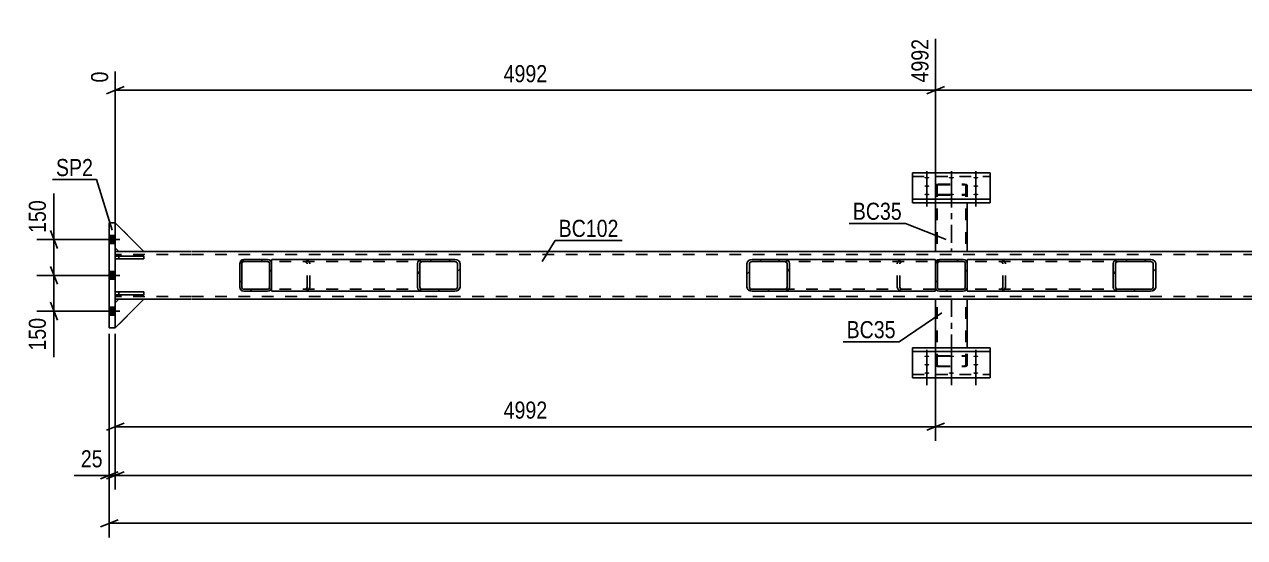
# Model space of a CAD drawing. Header units: millimetres. Extents: x -133 to 708, y -382 to 212.
# Drawn here: x -15.2 to 189.4, y -269.2 to -183.1 of the extents above; entities that cross this region are included whole.
import ezdxf

# ---------------------------------------------------------------- set-up
doc = ezdxf.new("R2010")
doc.units = ezdxf.units.MM
doc.linetypes.add('DXK_LINE_DOT2', pattern=[3.9198, 1.9599, -1.9599])
doc.linetypes.add('DXK_LINE_DOT3', pattern=[5.9187, 2.979, -0.9799, 0.9799, -0.9799])
doc.styles.add('Arial Narrow', font='ARIALN.TTF', dxfattribs={"height": 0.2})

# ---------------------------------------------------------------- blocks, each defined once
blk = doc.blocks.new('Part-389637962-28199 - 28126')
at = {"color": 2, "linetype": 'Continuous'}
for p, q in [((0.6, -221.22), (0, -221.22)), ((12.8, -221.22), (4.8, -221.22)), ((500.85, -221.22), (12.9, -221.22)), ((0.6, -229.22), (0, -229.22)), ((12.8, -229.22), (4.8, -229.22)), ((500.85, -229.22), (12.9, -229.22))]:
    blk.add_line(p, q, dxfattribs=at)
at = {"color": 7, "linetype": 'DXK_LINE_DOT2'}
for p, q in [((0, -221.22), (0, -229.22)), ((12.8, -221.7), (0, -221.7)), ((0, -228.26), (0, -222.18)), ((0, -222.18), (0, -228.74)), ((4.8, -221.22), (0.6, -221.22)), ((500.85, -221.7), (12.9, -221.7)), ((12.8, -228.74), (0, -228.74)), ((500.85, -228.74), (12.9, -228.74)), ((4.8, -229.22), (0.6, -229.22))]:
    blk.add_line(p, q, dxfattribs=at)
blk = doc.blocks.new('Part-389637962-28130 - 28126')
at = {"linetype": 'Continuous'}
h = blk.add_hatch(dxfattribs=at)
h.set_pattern_fill('', scale=0.7, style=0, pattern_type=0)
h.set_pattern_definition([(45, (173.947, -227.8143), (-1.57154, 1.57154), [])])
h.paths.add_polyline_path([(173.62, -227.86), (173.95, -227.81), (174.23, -227.68), (174.42, -227.47), (174.48, -227.22), (174.48, -223.22), (174.42, -222.98), (174.23, -222.77), (173.95, -222.63), (173.62, -222.58), (168.2, -222.58), (167.86, -222.63), (167.58, -222.77), (167.39, -222.98), (167.33, -223.22), (167.33, -227.22), (167.39, -227.47), (167.58, -227.68), (167.86, -227.81), (168.2, -227.86)])
h.paths.add_polyline_path([(168.03, -227.52), (167.89, -227.45), (167.79, -227.35), (167.76, -227.22), (167.76, -223.22), (167.79, -223.1), (167.89, -223), (168.03, -222.93), (168.2, -222.9), (173.62, -222.9), (173.78, -222.93), (173.92, -223), (174.02, -223.1), (174.05, -223.22), (174.05, -227.22), (174.02, -227.35), (173.92, -227.45), (173.78, -227.52), (173.62, -227.54), (168.2, -227.54)])
at = {"color": 2, "linetype": 'Continuous'}
for p, q in [((142.85, -222.6), (142.98, -222.58)), ((142.85, -222.6), (142.85, -223.22)), ((168.2, -222.58), (142.98, -222.58)), ((167.39, -222.98), (167.33, -223.22)), ((168.2, -222.58), (167.86, -222.63)), ((168.03, -222.93), (168.2, -222.9)), ((168.2, -222.58), (173.62, -222.58)), ((168.2, -222.9), (173.62, -222.9)), ((173.95, -222.63), (173.62, -222.58)), ((173.62, -222.9), (173.78, -222.93)), ((174.48, -223.22), (174.42, -222.98)), ((167.33, -227.22), (167.33, -223.22)), ((167.76, -223.22), (167.79, -223.1)), ((167.76, -227.22), (167.76, -223.22)), ((174.02, -223.1), (174.05, -223.22)), ((174.05, -227.22), (174.05, -223.22)), ((174.48, -227.22), (174.48, -223.22)), ((142.85, -227.22), (142.85, -227.68)), ((142.85, -227.68), (142.85, -227.81)), ((142.85, -227.84), (142.85, -227.81)), ((142.98, -227.86), (142.85, -227.84)), ((168.2, -227.86), (142.98, -227.86)), ((167.33, -227.22), (167.39, -227.47)), ((167.79, -227.35), (167.76, -227.22)), ((167.86, -227.81), (168.2, -227.86)), ((168.2, -227.54), (168.03, -227.52)), ((168.2, -227.54), (173.62, -227.54)), ((168.2, -227.86), (173.62, -227.86)), ((173.78, -227.52), (173.62, -227.54)), ((173.62, -227.86), (173.95, -227.81)), ((174.05, -227.22), (174.02, -227.35)), ((174.42, -227.47), (174.48, -227.22))]:
    blk.add_line(p, q, dxfattribs=at)
at = {"color": 7, "linetype": 'DXK_LINE_DOT2'}
for p, q in [((142.85, -222.92), (142.85, -222.6)), ((142.98, -222.9), (142.85, -222.92)), ((173.62, -222.9), (142.98, -222.9)), ((148.4, -222.58), (148.74, -222.63)), ((148.57, -222.93), (148.4, -222.9)), ((149.2, -222.98), (149.27, -223.22)), ((173.62, -222.58), (168.2, -222.58)), ((142.85, -227.68), (142.85, -223.22)), ((148.84, -223.22), (148.8, -223.1)), ((148.84, -227.22), (148.84, -223.22)), ((149.27, -227.22), (149.27, -223.22)), ((142.98, -227.54), (142.85, -227.52)), ((173.62, -227.54), (142.98, -227.54)), ((148.4, -227.54), (148.57, -227.52)), ((148.74, -227.81), (148.4, -227.86)), ((148.8, -227.35), (148.84, -227.22)), ((149.27, -227.22), (149.2, -227.47)), ((173.62, -227.86), (168.2, -227.86))]:
    blk.add_line(p, q, dxfattribs=at)
for centre, radius, start, end in [((148.47, -223.31), 0.396, 31.9779, 75.1661), ((148.53, -223.4), 0.792, 31.9779, 75.1661), ((148.47, -227.14), 0.396, 284.8339, 328.0221), ((148.53, -227.05), 0.792, 284.8339, 328.0221)]:
    blk.add_arc(centre, radius, start, end, dxfattribs=at)
at = {"color": 2, "linetype": 'Continuous'}
for centre, radius, start, end in [((168.07, -223.4), 0.792, 104.8339, 148.0221), ((168.13, -223.31), 0.396, 104.8339, 148.0221), ((173.68, -223.31), 0.396, 31.9779, 75.1661), ((173.74, -223.4), 0.792, 31.9779, 75.1661), ((168.07, -227.05), 0.792, 211.9779, 255.1661), ((168.13, -227.14), 0.396, 211.9779, 255.1661), ((173.68, -227.14), 0.396, 284.8339, 328.0221), ((173.74, -227.05), 0.792, 284.8339, 328.0221)]:
    blk.add_arc(centre, radius, start, end, dxfattribs=at)
blk = doc.blocks.new('Part-389637962-28146 - 28126')
at = {"linetype": 'Continuous'}
h = blk.add_hatch(dxfattribs=at)
h.set_pattern_fill('', scale=0.7, style=0, pattern_type=0)
h.set_pattern_definition([(45, (112.551, -227.8143), (-1.57154, 1.57154), [])])
h.paths.add_polyline_path([(112.22, -227.86), (112.55, -227.81), (112.83, -227.68), (113.02, -227.47), (113.09, -227.22), (113.09, -223.22), (113.02, -222.98), (112.83, -222.77), (112.55, -222.63), (112.22, -222.58), (106.8, -222.58), (106.47, -222.63), (106.19, -222.77), (106, -222.98), (105.93, -223.22), (105.93, -227.22), (106, -227.47), (106.19, -227.68), (106.47, -227.81), (106.8, -227.86)])
h.paths.add_polyline_path([(106.63, -227.52), (106.49, -227.45), (106.4, -227.35), (106.37, -227.22), (106.37, -223.22), (106.4, -223.1), (106.49, -223), (106.63, -222.93), (106.8, -222.9), (112.22, -222.9), (112.38, -222.93), (112.53, -223), (112.62, -223.1), (112.65, -223.22), (112.65, -227.22), (112.62, -227.35), (112.53, -227.45), (112.38, -227.52), (112.22, -227.54), (106.8, -227.54)])
at = {"color": 2, "linetype": 'Continuous'}
for p, q in [((106, -222.98), (105.93, -223.22)), ((106.8, -222.58), (106.47, -222.63)), ((106.63, -222.93), (106.8, -222.9)), ((106.8, -222.58), (112.22, -222.58)), ((106.8, -222.9), (112.22, -222.9)), ((137.43, -222.58), (112.22, -222.58)), ((112.55, -222.63), (112.22, -222.58)), ((112.22, -222.9), (112.38, -222.93)), ((113.09, -223.22), (113.02, -222.98)), ((137.43, -222.58), (137.57, -222.6)), ((137.57, -222.6), (137.57, -222.63)), ((137.57, -222.63), (137.57, -222.77)), ((137.57, -222.77), (137.57, -223.22)), ((105.93, -227.22), (105.93, -223.22)), ((106.37, -223.22), (106.4, -223.1)), ((106.37, -227.22), (106.37, -223.22)), ((112.62, -223.1), (112.65, -223.22)), ((112.65, -227.22), (112.65, -223.22)), ((113.09, -227.22), (113.09, -223.22)), ((105.93, -227.22), (106, -227.47)), ((106.4, -227.35), (106.37, -227.22)), ((106.47, -227.81), (106.8, -227.86)), ((106.8, -227.54), (106.63, -227.52)), ((106.8, -227.54), (112.22, -227.54)), ((106.8, -227.86), (112.22, -227.86)), ((112.38, -227.52), (112.22, -227.54)), ((112.22, -227.86), (112.55, -227.81)), ((137.43, -227.86), (112.22, -227.86)), ((112.65, -227.22), (112.62, -227.35)), ((113.02, -227.47), (113.09, -227.22)), ((137.43, -227.86), (137.57, -227.84)), ((137.57, -227.84), (137.57, -227.22))]:
    blk.add_line(p, q, dxfattribs=at)
at = {"color": 7, "linetype": 'DXK_LINE_DOT2'}
for p, q in [((112.22, -222.58), (106.8, -222.58)), ((106.8, -222.9), (137.43, -222.9)), ((131.14, -223.22), (131.21, -222.98)), ((131.68, -222.63), (132.01, -222.58)), ((132.01, -222.9), (131.85, -222.93)), ((137.43, -222.9), (137.57, -222.92)), ((137.57, -222.6), (137.57, -222.6)), ((137.57, -222.77), (137.57, -222.92)), ((137.57, -227.22), (137.57, -222.98)), ((131.14, -227.22), (131.14, -223.22)), ((131.61, -223.1), (131.58, -223.22)), ((131.58, -227.22), (131.58, -223.22)), ((137.43, -227.54), (106.8, -227.54)), ((112.22, -227.86), (106.8, -227.86)), ((131.21, -227.47), (131.14, -227.22)), ((131.58, -227.22), (131.61, -227.35)), ((132.01, -227.86), (131.68, -227.81)), ((131.85, -227.52), (132.01, -227.54)), ((137.43, -227.54), (137.57, -227.52))]:
    blk.add_line(p, q, dxfattribs=at)
at = {"color": 2, "linetype": 'Continuous'}
for centre, radius, start, end in [((106.67, -223.4), 0.792, 104.8339, 148.0221), ((106.73, -223.31), 0.396, 104.8339, 148.0221), ((112.28, -223.31), 0.396, 31.9779, 75.1661), ((112.35, -223.4), 0.792, 31.9779, 75.1661), ((106.67, -227.05), 0.792, 211.9779, 255.1661), ((106.73, -227.14), 0.396, 211.9779, 255.1661), ((112.28, -227.14), 0.396, 284.8339, 328.0221), ((112.35, -227.05), 0.792, 284.8339, 328.0221)]:
    blk.add_arc(centre, radius, start, end, dxfattribs=at)
at = {"color": 7, "linetype": 'DXK_LINE_DOT2'}
for centre, radius, start, end in [((131.88, -223.4), 0.792, 104.8339, 148.022), ((131.95, -223.31), 0.396, 104.8339, 148.022), ((131.88, -227.05), 0.792, 211.978, 255.1661), ((131.95, -227.14), 0.396, 211.978, 255.1661)]:
    blk.add_arc(centre, radius, start, end, dxfattribs=at)
blk = doc.blocks.new('Part-389637962-28135 - 28126')
at = {"linetype": 'Continuous'}
h = blk.add_hatch(dxfattribs=at)
h.set_pattern_fill('', scale=0.7, style=0, pattern_type=0)
h.set_pattern_definition([(45, (25.7852, -227.8143), (-1.57154, 1.57154), [])])
h.paths.add_polyline_path([(25.54, -227.86), (25.79, -227.81), (25.99, -227.68), (26.13, -227.47), (26.18, -227.22), (26.18, -223.22), (26.13, -222.98), (25.99, -222.77), (25.79, -222.63), (25.54, -222.58), (21.54, -222.58), (21.3, -222.63), (21.09, -222.77), (20.95, -222.98), (20.9, -223.22), (20.9, -227.22), (20.95, -227.47), (21.09, -227.68), (21.3, -227.81), (21.54, -227.86)])
h.paths.add_polyline_path([(21.42, -227.52), (21.31, -227.45), (21.24, -227.35), (21.22, -227.22), (21.22, -223.22), (21.24, -223.1), (21.31, -223), (21.42, -222.93), (21.54, -222.9), (25.54, -222.9), (25.66, -222.93), (25.77, -223), (25.84, -223.1), (25.86, -223.22), (25.86, -227.22), (25.84, -227.35), (25.77, -227.45), (25.66, -227.52), (25.54, -227.54), (21.54, -227.54)])
at = {"color": 7, "linetype": 'DXK_LINE_DOT2'}
for p, q in [((20.9, -223.22), (20.95, -222.98)), ((21.3, -222.63), (21.54, -222.58)), ((21.54, -222.9), (21.42, -222.93)), ((21.54, -222.58), (25.54, -222.58)), ((21.54, -222.9), (25.54, -222.9)), ((25.54, -222.58), (25.79, -222.63)), ((25.66, -222.93), (25.54, -222.9)), ((26.13, -222.98), (26.18, -223.22)), ((20.9, -227.22), (20.9, -223.22)), ((21.24, -223.1), (21.22, -223.22)), ((21.22, -227.22), (21.22, -223.22)), ((25.86, -223.22), (25.84, -223.1)), ((25.86, -227.22), (25.86, -223.22)), ((26.18, -227.22), (26.18, -223.22)), ((20.95, -227.47), (20.9, -227.22)), ((21.22, -227.22), (21.24, -227.35)), ((21.54, -227.86), (21.3, -227.81)), ((21.42, -227.52), (21.54, -227.54)), ((21.54, -227.54), (25.54, -227.54)), ((21.54, -227.86), (25.54, -227.86)), ((25.54, -227.54), (25.66, -227.52)), ((25.79, -227.81), (25.54, -227.86)), ((25.84, -227.35), (25.86, -227.22)), ((26.18, -227.22), (26.13, -227.47))]:
    blk.add_line(p, q, dxfattribs=at)
at = {"color": 2, "linetype": 'Continuous'}
for p, q in [((20.95, -222.98), (20.9, -223.22)), ((21.54, -222.58), (21.3, -222.63)), ((21.42, -222.93), (21.54, -222.9)), ((21.54, -222.58), (25.54, -222.58)), ((21.54, -222.9), (25.54, -222.9)), ((25.79, -222.63), (25.54, -222.58)), ((25.54, -222.9), (25.66, -222.93)), ((26.18, -223.22), (26.13, -222.98)), ((20.9, -227.22), (20.9, -223.22)), ((21.22, -223.22), (21.24, -223.1)), ((21.22, -227.22), (21.22, -223.22)), ((25.84, -223.1), (25.86, -223.22)), ((25.86, -227.22), (25.86, -223.22)), ((26.18, -227.22), (26.18, -223.22)), ((20.9, -227.22), (20.95, -227.47)), ((21.24, -227.35), (21.22, -227.22)), ((21.3, -227.81), (21.54, -227.86)), ((21.54, -227.54), (21.42, -227.52)), ((21.54, -227.54), (25.54, -227.54)), ((21.54, -227.86), (25.54, -227.86)), ((25.66, -227.52), (25.54, -227.54)), ((25.54, -227.86), (25.79, -227.81)), ((25.86, -227.22), (25.84, -227.35)), ((26.13, -227.47), (26.18, -227.22))]:
    blk.add_line(p, q, dxfattribs=at)
at = {"color": 7, "linetype": 'DXK_LINE_DOT2'}
for centre, radius, start, end in [((21.54, -223.22), 0.64, 112.5, 157.5), ((21.54, -223.22), 0.32, 112.5, 157.5), ((25.54, -223.22), 0.32, 22.5, 67.5), ((25.54, -223.22), 0.64, 22.5, 67.5), ((21.54, -227.22), 0.64, 202.5, 247.5), ((21.54, -227.22), 0.32, 202.5, 247.5), ((25.54, -227.22), 0.32, 292.5, 337.5), ((25.54, -227.22), 0.64, 292.5, 337.5)]:
    blk.add_arc(centre, radius, start, end, dxfattribs=at)
at = {"color": 2, "linetype": 'Continuous'}
for centre, radius, start, end in [((21.54, -223.22), 0.64, 112.5, 157.5), ((21.54, -223.22), 0.32, 112.5, 157.5), ((25.54, -223.22), 0.32, 22.5, 67.5), ((25.54, -223.22), 0.64, 22.5, 67.5), ((21.54, -227.22), 0.64, 202.5, 247.5), ((21.54, -227.22), 0.32, 202.5, 247.5), ((25.54, -227.22), 0.32, 292.5, 337.5), ((25.54, -227.22), 0.64, 292.5, 337.5)]:
    blk.add_arc(centre, radius, start, end, dxfattribs=at)
blk = doc.blocks.new('Part-389637962-28127 - 28126')
at = {"linetype": 'Continuous'}
h = blk.add_hatch(dxfattribs=at)
h.set_pattern_fill('', scale=0.7, style=0, pattern_type=0)
h.set_pattern_definition([(45, (57.2802, -227.8143), (-1.57154, 1.57154), [])])
h.paths.add_polyline_path([(56.95, -227.86), (57.28, -227.81), (57.56, -227.68), (57.75, -227.47), (57.82, -227.22), (57.82, -223.22), (57.75, -222.98), (57.56, -222.77), (57.28, -222.63), (56.95, -222.58), (51.53, -222.58), (51.2, -222.63), (50.92, -222.77), (50.73, -222.98), (50.66, -223.22), (50.66, -227.22), (50.73, -227.47), (50.92, -227.68), (51.2, -227.81), (51.53, -227.86)])
h.paths.add_polyline_path([(51.36, -227.52), (51.22, -227.45), (51.13, -227.35), (51.09, -227.22), (51.09, -223.22), (51.13, -223.1), (51.22, -223), (51.36, -222.93), (51.53, -222.9), (56.95, -222.9), (57.11, -222.93), (57.25, -223), (57.35, -223.1), (57.38, -223.22), (57.38, -227.22), (57.35, -227.35), (57.25, -227.45), (57.11, -227.52), (56.95, -227.54), (51.53, -227.54)])
at = {"color": 2, "linetype": 'Continuous'}
for p, q in [((26.18, -222.6), (26.32, -222.58)), ((26.18, -222.6), (26.18, -223.22)), ((51.53, -222.58), (26.32, -222.58)), ((50.73, -222.98), (50.66, -223.22)), ((51.53, -222.58), (51.2, -222.63)), ((51.36, -222.93), (51.53, -222.9)), ((51.53, -222.58), (56.95, -222.58)), ((51.53, -222.9), (56.95, -222.9)), ((57.28, -222.63), (56.95, -222.58)), ((56.95, -222.9), (57.11, -222.93)), ((57.82, -223.22), (57.75, -222.98)), ((50.66, -227.22), (50.66, -223.22)), ((51.09, -223.22), (51.13, -223.1)), ((51.09, -227.22), (51.09, -223.22)), ((57.35, -223.1), (57.38, -223.22)), ((57.38, -227.22), (57.38, -223.22)), ((57.82, -227.22), (57.82, -223.22)), ((26.18, -227.81), (26.18, -227.22)), ((26.18, -227.84), (26.18, -227.81)), ((26.32, -227.86), (26.18, -227.84)), ((51.53, -227.86), (26.32, -227.86)), ((50.66, -227.22), (50.73, -227.47)), ((51.13, -227.35), (51.09, -227.22)), ((51.2, -227.81), (51.53, -227.86)), ((51.53, -227.54), (51.36, -227.52)), ((51.53, -227.54), (56.95, -227.54)), ((51.53, -227.86), (56.95, -227.86)), ((57.11, -227.52), (56.95, -227.54)), ((56.95, -227.86), (57.28, -227.81)), ((57.38, -227.22), (57.35, -227.35)), ((57.75, -227.47), (57.82, -227.22))]:
    blk.add_line(p, q, dxfattribs=at)
at = {"color": 7, "linetype": 'DXK_LINE_DOT2'}
for p, q in [((26.18, -222.92), (26.18, -222.6)), ((26.32, -222.9), (26.18, -222.92)), ((56.95, -222.9), (26.32, -222.9)), ((31.74, -222.58), (32.07, -222.63)), ((31.9, -222.93), (31.74, -222.9)), ((32.54, -222.98), (32.6, -223.22)), ((56.95, -222.58), (51.53, -222.58)), ((26.18, -227.68), (26.18, -223.22)), ((32.17, -223.22), (32.14, -223.1)), ((32.17, -227.22), (32.17, -223.22)), ((32.6, -227.22), (32.6, -223.22)), ((26.32, -227.54), (26.18, -227.52)), ((56.95, -227.54), (26.32, -227.54)), ((31.74, -227.54), (31.9, -227.52)), ((32.07, -227.81), (31.74, -227.86)), ((32.14, -227.35), (32.17, -227.22)), ((32.6, -227.22), (32.54, -227.47)), ((56.95, -227.86), (51.53, -227.86))]:
    blk.add_line(p, q, dxfattribs=at)
for centre, radius, start, end in [((31.8, -223.31), 0.396, 31.9779, 75.1661), ((31.87, -223.4), 0.792, 31.9779, 75.1661), ((31.8, -227.14), 0.396, 284.8339, 328.0221), ((31.87, -227.05), 0.792, 284.8339, 328.0221)]:
    blk.add_arc(centre, radius, start, end, dxfattribs=at)
at = {"color": 2, "linetype": 'Continuous'}
for centre, radius, start, end in [((51.4, -223.4), 0.792, 104.8339, 148.0221), ((51.46, -223.31), 0.396, 104.8339, 148.0221), ((57.01, -223.31), 0.396, 31.9779, 75.1661), ((57.08, -223.4), 0.792, 31.9779, 75.1661), ((51.4, -227.05), 0.792, 211.9779, 255.1661), ((51.46, -227.14), 0.396, 211.9779, 255.1661), ((57.01, -227.14), 0.396, 284.8339, 328.0221), ((57.08, -227.05), 0.792, 284.8339, 328.0221)]:
    blk.add_arc(centre, radius, start, end, dxfattribs=at)
blk = doc.blocks.new('Part-389637962-28140 - 28126')
at = {"linetype": 'Continuous'}
h = blk.add_hatch(dxfattribs=at)
h.set_pattern_fill('', scale=0.7, style=0, pattern_type=0)
h.set_pattern_definition([(45, (142.452, -227.8143), (-1.57154, 1.57154), [])])
h.paths.add_polyline_path([(142.21, -227.86), (142.45, -227.81), (142.66, -227.68), (142.8, -227.47), (142.85, -227.22), (142.85, -223.22), (142.8, -222.98), (142.66, -222.77), (142.45, -222.63), (142.21, -222.58), (138.21, -222.58), (137.96, -222.63), (137.75, -222.77), (137.62, -222.98), (137.57, -223.22), (137.57, -227.22), (137.62, -227.47), (137.75, -227.68), (137.96, -227.81), (138.21, -227.86)])
h.paths.add_polyline_path([(138.08, -227.52), (137.98, -227.45), (137.91, -227.35), (137.89, -227.22), (137.89, -223.22), (137.91, -223.1), (137.98, -223), (138.08, -222.93), (138.21, -222.9), (142.21, -222.9), (142.33, -222.93), (142.43, -223), (142.5, -223.1), (142.53, -223.22), (142.53, -227.22), (142.5, -227.35), (142.43, -227.45), (142.33, -227.52), (142.21, -227.54), (138.21, -227.54)])
at = {"color": 7, "linetype": 'DXK_LINE_DOT2'}
for p, q in [((137.57, -223.22), (137.62, -222.98)), ((137.96, -222.63), (138.21, -222.58)), ((138.21, -222.9), (138.08, -222.93)), ((138.21, -222.58), (142.21, -222.58)), ((138.21, -222.9), (142.21, -222.9)), ((142.21, -222.58), (142.45, -222.63)), ((142.33, -222.93), (142.21, -222.9)), ((142.8, -222.98), (142.85, -223.22)), ((137.57, -227.22), (137.57, -223.22)), ((137.91, -223.1), (137.89, -223.22)), ((137.89, -227.22), (137.89, -223.22)), ((142.53, -223.22), (142.5, -223.1)), ((142.53, -227.22), (142.53, -223.22)), ((142.85, -227.22), (142.85, -223.22)), ((137.62, -227.47), (137.57, -227.22)), ((137.89, -227.22), (137.91, -227.35)), ((138.21, -227.86), (137.96, -227.81)), ((138.08, -227.52), (138.21, -227.54)), ((138.21, -227.54), (142.21, -227.54)), ((138.21, -227.86), (142.21, -227.86)), ((142.21, -227.54), (142.33, -227.52)), ((142.45, -227.81), (142.21, -227.86)), ((142.5, -227.35), (142.53, -227.22)), ((142.85, -227.22), (142.8, -227.47))]:
    blk.add_line(p, q, dxfattribs=at)
at = {"color": 2, "linetype": 'Continuous'}
for p, q in [((137.62, -222.98), (137.57, -223.22)), ((138.21, -222.58), (137.96, -222.63)), ((138.08, -222.93), (138.21, -222.9)), ((138.21, -222.58), (142.21, -222.58)), ((138.21, -222.9), (142.21, -222.9)), ((142.45, -222.63), (142.21, -222.58)), ((142.21, -222.9), (142.33, -222.93)), ((142.85, -223.22), (142.8, -222.98)), ((137.57, -227.22), (137.57, -223.22)), ((137.89, -223.22), (137.91, -223.1)), ((137.89, -227.22), (137.89, -223.22)), ((142.5, -223.1), (142.53, -223.22)), ((142.53, -227.22), (142.53, -223.22)), ((142.85, -227.22), (142.85, -223.22)), ((137.57, -227.22), (137.62, -227.47)), ((137.91, -227.35), (137.89, -227.22)), ((137.96, -227.81), (138.21, -227.86)), ((138.21, -227.54), (138.08, -227.52)), ((138.21, -227.54), (142.21, -227.54)), ((138.21, -227.86), (142.21, -227.86)), ((142.33, -227.52), (142.21, -227.54)), ((142.21, -227.86), (142.45, -227.81)), ((142.53, -227.22), (142.5, -227.35)), ((142.8, -227.47), (142.85, -227.22))]:
    blk.add_line(p, q, dxfattribs=at)
at = {"color": 7, "linetype": 'DXK_LINE_DOT2'}
for centre, radius, start, end in [((138.21, -223.22), 0.64, 112.5, 157.5), ((138.21, -223.22), 0.32, 112.5, 157.5), ((142.21, -223.22), 0.32, 22.5, 67.5), ((142.21, -223.22), 0.64, 22.5, 67.5), ((138.21, -227.22), 0.64, 202.5, 247.5), ((138.21, -227.22), 0.32, 202.5, 247.5), ((142.21, -227.22), 0.32, 292.5, 337.5), ((142.21, -227.22), 0.64, 292.5, 337.5)]:
    blk.add_arc(centre, radius, start, end, dxfattribs=at)
at = {"color": 2, "linetype": 'Continuous'}
for centre, radius, start, end in [((138.21, -223.22), 0.64, 112.5, 157.5), ((138.21, -223.22), 0.32, 112.5, 157.5), ((142.21, -223.22), 0.32, 22.5, 67.5), ((142.21, -223.22), 0.64, 22.5, 67.5), ((138.21, -227.22), 0.64, 202.5, 247.5), ((138.21, -227.22), 0.32, 202.5, 247.5), ((142.21, -227.22), 0.32, 292.5, 337.5), ((142.21, -227.22), 0.64, 292.5, 337.5)]:
    blk.add_arc(centre, radius, start, end, dxfattribs=at)
blk = doc.blocks.new('Part-389637962-28143 - 28126')
at = {"color": 2, "linetype": 'Continuous'}
for p, q in [((137.57, -237.37), (137.57, -229.22)), ((142.85, -237.37), (142.85, -229.22))]:
    blk.add_line(p, q, dxfattribs=at)
at = {"color": 7, "linetype": 'DXK_LINE_DOT2'}
for p, q in [((142.85, -229.22), (137.57, -229.22)), ((137.81, -240.34), (137.81, -229.22)), ((142.61, -240.34), (142.61, -229.22)), ((137.57, -237.37), (137.57, -240.34)), ((137.6, -238.79), (137.57, -238.86)), ((137.57, -240.34), (137.57, -238.86)), ((137.71, -238.74), (137.6, -238.79)), ((137.86, -238.71), (137.71, -238.74)), ((137.81, -238.86), (137.82, -238.83)), ((137.82, -238.83), (137.88, -238.8)), ((138.05, -238.69), (137.86, -238.71)), ((137.88, -238.8), (137.95, -238.78)), ((137.95, -238.78), (138.05, -238.78)), ((138.05, -238.69), (142.37, -238.69)), ((138.05, -238.78), (142.37, -238.78)), ((142.55, -238.71), (142.37, -238.69)), ((142.37, -238.78), (142.46, -238.78)), ((142.46, -238.78), (142.54, -238.8)), ((142.54, -238.8), (142.59, -238.83)), ((142.71, -238.74), (142.55, -238.71)), ((142.59, -238.83), (142.61, -238.86)), ((142.81, -238.79), (142.71, -238.74)), ((142.85, -238.86), (142.81, -238.79)), ((142.85, -240.34), (142.85, -237.37)), ((137.57, -240.34), (137.6, -240.4)), ((137.6, -240.4), (137.71, -240.45)), ((137.71, -240.45), (137.86, -240.49)), ((137.82, -240.37), (137.81, -240.34)), ((137.88, -240.39), (137.82, -240.37)), ((137.86, -240.49), (138.05, -240.5)), ((137.95, -240.41), (137.88, -240.39)), ((138.05, -240.42), (137.95, -240.41)), ((138.05, -240.42), (142.37, -240.42)), ((138.05, -240.5), (142.37, -240.5)), ((142.46, -240.41), (142.37, -240.42)), ((142.37, -240.5), (142.55, -240.49)), ((142.54, -240.39), (142.46, -240.41)), ((142.59, -240.37), (142.54, -240.39)), ((142.55, -240.49), (142.71, -240.45)), ((142.61, -240.34), (142.59, -240.37)), ((142.71, -240.45), (142.81, -240.4)), ((142.81, -240.4), (142.85, -240.34))]:
    blk.add_line(p, q, dxfattribs=at)
at = {"color": 7, "linetype": 'DXK_LINE_DOT3'}
blk.add_line((140.21, -229.22), (140.21, -239.6), dxfattribs=at)
blk = doc.blocks.new('Part-389637962-28165 - 28126')
at = {"color": 7, "linetype": 'DXK_LINE_DOT2'}
for p, q in [((4.8, -227.98), (0, -227.98)), ((0, -227.98), (0, -228.46)), ((0, -228.46), (4.8, -228.46)), ((0.6, -228.46), (0.6, -227.98)), ((4.8, -228.46), (4.8, -227.98))]:
    blk.add_line(p, q, dxfattribs=at)
blk = doc.blocks.new('Part-389637962-28153 - 28126')
at = {"color": 2, "linetype": 'Continuous'}
for p, q in [((-1, -216.42), (-1, -216.42)), ((0, -216.42), (-1, -216.42)), ((-1, -216.42), (-1, -234.02)), ((0, -234.02), (0, -216.42)), ((-1, -234.02), (-1, -234.02)), ((0, -234.02), (-1, -234.02)), ((0, -234.02), (0, -234.02))]:
    blk.add_line(p, q, dxfattribs=at)
at = {"color": 7, "linetype": 'DXK_LINE_DOT2'}
for p, q in [((-1, -234.02), (-1, -216.42)), ((0, -216.42), (0, -234.02))]:
    blk.add_line(p, q, dxfattribs=at)
blk = doc.blocks.new('Part-389637962-28166 - 28126')
at = {"color": 2, "linetype": 'Continuous'}
for p, q in [((0, -221.98), (4.8, -221.98)), ((0, -221.98), (0, -222.46)), ((4.8, -222.46), (0, -222.46)), ((4.8, -221.98), (4.8, -222.46))]:
    blk.add_line(p, q, dxfattribs=at)
at = {"color": 7, "linetype": 'DXK_LINE_DOT2'}
for p, q in [((0, -222.46), (0, -221.98)), ((0.6, -222.46), (0.6, -221.98))]:
    blk.add_line(p, q, dxfattribs=at)
blk = doc.blocks.new('Part-389637962-28173 - 28126')
at = {"color": 7, "linetype": 'DXK_LINE_DOT2'}
for p, q in [((4.8, -221.22), (0, -216.42)), ((0, -216.42), (0, -220.62)), ((0, -220.62), (0, -216.42)), ((0, -220.62), (0.6, -221.22)), ((0.6, -221.22), (4.8, -221.22))]:
    blk.add_line(p, q, dxfattribs=at)
blk = doc.blocks.new('Bolt-389637962-28275 - 28126')
at = {"linetype": 'Continuous'}
for points in [[(136.11, -238.64), (136.2, -238.65), (136.29, -238.66), (136.37, -238.67), (136.43, -238.69), (136.49, -238.72), (136.53, -238.75), (136.54, -238.78), (136.54, -238.81), (136.53, -238.84), (136.49, -238.87), (136.43, -238.9), (136.37, -238.92), (136.29, -238.93), (136.2, -238.94), (136.11, -238.95), (136.02, -238.94), (135.93, -238.93), (135.85, -238.92), (135.78, -238.9), (135.73, -238.87), (135.69, -238.84), (135.67, -238.81), (135.67, -238.78), (135.69, -238.75), (135.73, -238.72), (135.78, -238.69), (135.85, -238.67), (135.93, -238.66), (136.02, -238.65)], [(140.21, -238.64), (140.3, -238.65), (140.39, -238.66), (140.47, -238.67), (140.53, -238.69), (140.59, -238.72), (140.63, -238.75), (140.64, -238.78), (140.64, -238.81), (140.63, -238.84), (140.59, -238.87), (140.53, -238.9), (140.47, -238.92), (140.39, -238.93), (140.3, -238.94), (140.21, -238.95), (140.12, -238.94), (140.03, -238.93), (139.95, -238.92), (139.88, -238.9), (139.83, -238.87), (139.79, -238.84), (139.77, -238.81), (139.77, -238.78), (139.79, -238.75), (139.83, -238.72), (139.88, -238.69), (139.95, -238.67), (140.03, -238.66), (140.12, -238.65)], [(144.31, -238.64), (144.4, -238.65), (144.49, -238.66), (144.57, -238.67), (144.63, -238.69), (144.69, -238.72), (144.73, -238.75), (144.74, -238.78), (144.74, -238.81), (144.73, -238.84), (144.69, -238.87), (144.63, -238.9), (144.57, -238.92), (144.49, -238.93), (144.4, -238.94), (144.31, -238.95), (144.22, -238.94), (144.13, -238.93), (144.05, -238.92), (143.98, -238.9), (143.93, -238.87), (143.89, -238.84), (143.87, -238.81), (143.87, -238.78), (143.89, -238.75), (143.93, -238.72), (143.98, -238.69), (144.05, -238.67), (144.13, -238.66), (144.22, -238.65)], [(136.11, -240.05), (136.2, -240.05), (136.29, -240.06), (136.37, -240.08), (136.43, -240.1), (136.49, -240.12), (136.53, -240.15), (136.54, -240.18), (136.54, -240.21), (136.53, -240.24), (136.49, -240.27), (136.43, -240.3), (136.37, -240.32), (136.29, -240.34), (136.2, -240.34), (136.11, -240.35), (136.02, -240.34), (135.93, -240.34), (135.85, -240.32), (135.78, -240.3), (135.73, -240.27), (135.69, -240.24), (135.67, -240.21), (135.67, -240.18), (135.69, -240.15), (135.73, -240.12), (135.78, -240.1), (135.85, -240.08), (135.93, -240.06), (136.02, -240.05)], [(136.11, -241.45), (136.2, -241.45), (136.29, -241.46), (136.37, -241.48), (136.43, -241.5), (136.49, -241.52), (136.53, -241.55), (136.54, -241.58), (136.54, -241.62), (136.53, -241.65), (136.49, -241.68), (136.43, -241.7), (136.37, -241.72), (136.29, -241.74), (136.2, -241.75), (136.11, -241.75), (136.02, -241.75), (135.93, -241.74), (135.85, -241.72), (135.78, -241.7), (135.73, -241.68), (135.69, -241.65), (135.67, -241.62), (135.67, -241.58), (135.69, -241.55), (135.73, -241.52), (135.78, -241.5), (135.85, -241.48), (135.93, -241.46), (136.02, -241.45)], [(140.21, -241.45), (140.3, -241.45), (140.39, -241.46), (140.47, -241.48), (140.53, -241.5), (140.59, -241.52), (140.63, -241.55), (140.64, -241.58), (140.64, -241.62), (140.63, -241.65), (140.59, -241.68), (140.53, -241.7), (140.47, -241.72), (140.39, -241.74), (140.3, -241.75), (140.21, -241.75), (140.12, -241.75), (140.03, -241.74), (139.95, -241.72), (139.88, -241.7), (139.83, -241.68), (139.79, -241.65), (139.77, -241.62), (139.77, -241.58), (139.79, -241.55), (139.83, -241.52), (139.88, -241.5), (139.95, -241.48), (140.03, -241.46), (140.12, -241.45)], [(144.31, -240.05), (144.4, -240.05), (144.49, -240.06), (144.57, -240.08), (144.63, -240.1), (144.69, -240.12), (144.73, -240.15), (144.74, -240.18), (144.74, -240.21), (144.73, -240.24), (144.69, -240.27), (144.63, -240.3), (144.57, -240.32), (144.49, -240.34), (144.4, -240.34), (144.31, -240.35), (144.22, -240.34), (144.13, -240.34), (144.05, -240.32), (143.98, -240.3), (143.93, -240.27), (143.89, -240.24), (143.87, -240.21), (143.87, -240.18), (143.89, -240.15), (143.93, -240.12), (143.98, -240.1), (144.05, -240.08), (144.13, -240.06), (144.22, -240.05)], [(144.31, -241.45), (144.4, -241.45), (144.49, -241.46), (144.57, -241.48), (144.63, -241.5), (144.69, -241.52), (144.73, -241.55), (144.74, -241.58), (144.74, -241.62), (144.73, -241.65), (144.69, -241.68), (144.63, -241.7), (144.57, -241.72), (144.49, -241.74), (144.4, -241.75), (144.31, -241.75), (144.22, -241.75), (144.13, -241.74), (144.05, -241.72), (143.98, -241.7), (143.93, -241.68), (143.89, -241.65), (143.87, -241.62), (143.87, -241.58), (143.89, -241.55), (143.93, -241.52), (143.98, -241.5), (144.05, -241.48), (144.13, -241.46), (144.22, -241.45)]]:
    blk.add_hatch(color=1, dxfattribs=at).paths.add_polyline_path(points)
at = {"color": 1, "linetype": 'Continuous'}
for p, q in [((136.11, -237.71), (136.11, -240.83)), ((136.11, -239.11), (136.11, -242.23)), ((140.21, -237.71), (140.21, -240.83)), ((144.31, -237.71), (144.31, -240.83)), ((144.31, -239.11), (144.31, -242.23)), ((136.11, -240.51), (136.11, -243.63)), ((140.21, -240.51), (140.21, -243.63)), ((144.31, -240.51), (144.31, -243.63))]:
    blk.add_line(p, q, dxfattribs=at)
blk = doc.blocks.new('Part-389637962-28164 - 28126')
at = {"color": 7, "linetype": 'DXK_LINE_DOT2'}
for p, q in [((4.8, -221.98), (0, -221.98)), ((0, -221.98), (0, -222.46)), ((0, -222.46), (4.8, -222.46)), ((0.6, -221.98), (0.6, -222.46)), ((4.8, -222.46), (4.8, -221.98))]:
    blk.add_line(p, q, dxfattribs=at)
blk = doc.blocks.new('Part-389637962-28167 - 28126')
at = {"color": 2, "linetype": 'Continuous'}
for p, q in [((0, -227.98), (4.8, -227.98)), ((0, -227.98), (0, -228.46)), ((4.8, -228.46), (0, -228.46)), ((4.8, -227.98), (4.8, -228.46))]:
    blk.add_line(p, q, dxfattribs=at)
at = {"color": 7, "linetype": 'DXK_LINE_DOT2'}
for p, q in [((0, -228.46), (0, -227.98)), ((0.6, -228.46), (0.6, -227.98))]:
    blk.add_line(p, q, dxfattribs=at)
blk = doc.blocks.new('Part-389637962-28168 - 28126')
at = {"color": 7, "linetype": 'DXK_LINE_DOT2'}
for p, q in [((0, -229.82), (0.6, -229.22)), ((4.8, -229.22), (0, -234.02)), ((0, -234.02), (0, -229.82)), ((0, -229.82), (0, -234.02)), ((0.6, -229.22), (4.8, -229.22))]:
    blk.add_line(p, q, dxfattribs=at)
blk = doc.blocks.new('Part-389637962-28169 - 28126')
at = {"color": 2, "linetype": 'Continuous'}
for p, q in [((0, -229.82), (0.6, -229.22)), ((4.8, -229.22), (0, -234.02)), ((0.6, -229.22), (4.8, -229.22))]:
    blk.add_line(p, q, dxfattribs=at)
at = {"color": 7, "linetype": 'DXK_LINE_DOT2'}
for p, q in [((0, -234.02), (0, -229.82)), ((0, -229.82), (0, -234.02))]:
    blk.add_line(p, q, dxfattribs=at)
blk = doc.blocks.new('Part-389637962-28170 - 28126')
at = {"color": 7, "linetype": 'DXK_LINE_DOT2'}
for p, q in [((0, -229.82), (0.6, -229.22)), ((4.8, -229.22), (0, -234.02)), ((0, -234.02), (0, -229.82)), ((0, -229.82), (0, -234.02)), ((0.6, -229.22), (4.8, -229.22))]:
    blk.add_line(p, q, dxfattribs=at)
blk = doc.blocks.new('Part-389637962-28171 - 28126')
at = {"color": 7, "linetype": 'DXK_LINE_DOT2'}
for p, q in [((4.8, -221.22), (0, -216.42)), ((0, -216.42), (0, -220.62)), ((0, -220.62), (0, -216.42)), ((0, -220.62), (0.6, -221.22)), ((0.6, -221.22), (4.8, -221.22))]:
    blk.add_line(p, q, dxfattribs=at)
blk = doc.blocks.new('Part-389637962-28172 - 28126')
at = {"color": 2, "linetype": 'Continuous'}
for p, q in [((4.8, -221.22), (0, -216.42)), ((0, -220.62), (0.6, -221.22)), ((0.6, -221.22), (4.8, -221.22))]:
    blk.add_line(p, q, dxfattribs=at)
at = {"color": 7, "linetype": 'DXK_LINE_DOT2'}
for p, q in [((0, -216.42), (0, -220.62)), ((0, -220.62), (0, -216.42))]:
    blk.add_line(p, q, dxfattribs=at)
blk = doc.blocks.new('Part-389637962-28181 - 28126')
at = {"color": 7, "linetype": 'DXK_LINE_DOT2'}
for p, q in [((137.6, -210.05), (137.57, -210.11)), ((137.57, -210.11), (137.57, -213.07)), ((137.71, -209.99), (137.6, -210.05)), ((137.86, -209.96), (137.71, -209.99)), ((137.81, -210.11), (137.82, -210.08)), ((137.81, -210.11), (137.81, -221.22)), ((137.82, -210.08), (137.88, -210.05)), ((138.05, -209.95), (137.86, -209.96)), ((137.88, -210.05), (137.95, -210.03)), ((137.95, -210.03), (138.05, -210.03)), ((138.05, -209.95), (142.37, -209.95)), ((138.05, -210.03), (142.37, -210.03)), ((142.55, -209.96), (142.37, -209.95)), ((142.37, -210.03), (142.46, -210.03)), ((142.46, -210.03), (142.54, -210.05)), ((142.54, -210.05), (142.59, -210.08)), ((142.71, -209.99), (142.55, -209.96)), ((142.59, -210.08), (142.61, -210.11)), ((142.61, -210.11), (142.61, -221.22)), ((142.81, -210.05), (142.71, -209.99)), ((142.85, -210.11), (142.81, -210.05)), ((142.85, -210.11), (142.85, -213.07)), ((137.57, -211.59), (137.6, -211.65)), ((137.6, -211.65), (137.71, -211.7)), ((137.71, -211.7), (137.86, -211.74)), ((137.82, -211.62), (137.81, -211.59)), ((137.88, -211.65), (137.82, -211.62)), ((137.86, -211.74), (138.05, -211.75)), ((137.95, -211.66), (137.88, -211.65)), ((138.05, -211.67), (137.95, -211.66)), ((138.05, -211.67), (142.37, -211.67)), ((138.05, -211.75), (142.37, -211.75)), ((142.46, -211.66), (142.37, -211.67)), ((142.37, -211.75), (142.55, -211.74)), ((142.54, -211.65), (142.46, -211.66)), ((142.59, -211.62), (142.54, -211.65)), ((142.55, -211.74), (142.71, -211.7)), ((142.61, -211.59), (142.59, -211.62)), ((142.71, -211.7), (142.81, -211.65)), ((142.81, -211.65), (142.85, -211.59)), ((142.85, -221.22), (137.57, -221.22))]:
    blk.add_line(p, q, dxfattribs=at)
at = {"color": 7, "linetype": 'DXK_LINE_DOT3'}
blk.add_line((140.21, -210.85), (140.21, -221.22), dxfattribs=at)
at = {"color": 2, "linetype": 'Continuous'}
for p, q in [((137.57, -221.22), (137.57, -213.07)), ((142.85, -213.07), (142.85, -221.22))]:
    blk.add_line(p, q, dxfattribs=at)
blk = doc.blocks.new('Part-389637962-28183 - 28126')
at = {"color": 2, "linetype": 'Continuous'}
for p, q in [((133.71, -213.07), (133.71, -208.02)), ((146.71, -208.02), (133.71, -208.02)), ((146.71, -208.02), (146.71, -213.07)), ((133.71, -212.47), (146.71, -212.47)), ((146.71, -213.07), (133.71, -213.07))]:
    blk.add_line(p, q, dxfattribs=at)
at = {"color": 7, "linetype": 'DXK_LINE_DOT2'}
blk.add_line((133.71, -208.63), (146.71, -208.63), dxfattribs=at)
blk = doc.blocks.new('Part-389637962-28185 - 28126')
at = {"color": 2, "linetype": 'Continuous'}
for p, q in [((146.71, -237.37), (133.71, -237.37)), ((133.71, -237.37), (133.71, -242.42)), ((133.71, -237.97), (146.71, -237.97)), ((146.71, -242.42), (146.71, -237.37)), ((133.71, -242.42), (146.71, -242.42))]:
    blk.add_line(p, q, dxfattribs=at)
at = {"color": 7, "linetype": 'DXK_LINE_DOT2'}
blk.add_line((133.71, -241.82), (146.71, -241.82), dxfattribs=at)
blk = doc.blocks.new('Bolt-389637962-28267 - 28126')
at = {"linetype": 'Continuous'}
for points in [[(-1, -218.56), (-1, -219.88), (0, -219.88), (0, -218.56)], [(-1, -218.56), (-1, -219.88), (0, -219.88), (0, -218.56)], [(-1, -218.56), (-1, -219.88), (0, -219.88), (0, -218.56)], [(-1, -218.56), (-1, -219.88), (0, -219.88), (0, -218.56)], [(-1, -224.56), (-1, -225.88), (0, -225.88), (0, -224.56)], [(-1, -224.56), (-1, -225.88), (0, -225.88), (0, -224.56)], [(-1, -230.56), (-1, -231.88), (0, -231.88), (0, -230.56)], [(-1, -230.56), (-1, -231.88), (0, -231.88), (0, -230.56)], [(-1, -230.56), (-1, -231.88), (0, -231.88), (0, -230.56)], [(-1, -230.56), (-1, -231.88), (0, -231.88), (0, -230.56)]]:
    blk.add_hatch(color=1, dxfattribs=at).paths.add_polyline_path(points)
at = {"color": 1, "linetype": 'Continuous'}
for p, q in [((0, -218.56), (-1, -218.56)), ((0, -218.56), (-1, -218.56)), ((0, -218.56), (-1, -218.56)), ((0, -218.56), (-1, -218.56)), ((0.76, -219.22), (-4, -219.22)), ((0.76, -219.22), (-4, -219.22)), ((0.76, -219.22), (-4, -219.22)), ((0.76, -219.22), (-4, -219.22)), ((0, -219.88), (-1, -219.88)), ((0, -219.88), (-1, -219.88)), ((0, -219.88), (-1, -219.88)), ((0, -219.88), (-1, -219.88)), ((0, -224.56), (-1, -224.56)), ((0, -224.56), (-1, -224.56)), ((0.76, -225.22), (-4, -225.22)), ((0.76, -225.22), (-4, -225.22)), ((0, -225.88), (-1, -225.88)), ((0, -225.88), (-1, -225.88)), ((0.76, -231.22), (-4, -231.22)), ((0.76, -231.22), (-4, -231.22)), ((0.76, -231.22), (-4, -231.22)), ((0.76, -231.22), (-4, -231.22)), ((0, -230.56), (-1, -230.56)), ((0, -230.56), (-1, -230.56)), ((0, -230.56), (-1, -230.56)), ((0, -230.56), (-1, -230.56)), ((0, -231.88), (-1, -231.88)), ((0, -231.88), (-1, -231.88)), ((0, -231.88), (-1, -231.88)), ((0, -231.88), (-1, -231.88))]:
    blk.add_line(p, q, dxfattribs=at)
blk = doc.blocks.new('Bolt-389637962-28273 - 28126')
at = {"linetype": 'Continuous'}
for points in [[(136.11, -209), (136.02, -208.99), (135.93, -208.98), (135.85, -208.97), (135.78, -208.95), (135.73, -208.92), (135.69, -208.89), (135.67, -208.86), (135.67, -208.83), (135.69, -208.8), (135.73, -208.77), (135.78, -208.74), (135.85, -208.72), (135.93, -208.71), (136.02, -208.7), (136.11, -208.7), (136.2, -208.7), (136.29, -208.71), (136.37, -208.72), (136.43, -208.74), (136.49, -208.77), (136.53, -208.8), (136.54, -208.83), (136.54, -208.86), (136.53, -208.89), (136.49, -208.92), (136.43, -208.95), (136.37, -208.97), (136.29, -208.98), (136.2, -208.99)], [(140.21, -209), (140.12, -208.99), (140.03, -208.98), (139.95, -208.97), (139.88, -208.95), (139.83, -208.92), (139.79, -208.89), (139.77, -208.86), (139.77, -208.83), (139.79, -208.8), (139.83, -208.77), (139.88, -208.74), (139.95, -208.72), (140.03, -208.71), (140.12, -208.7), (140.21, -208.7), (140.3, -208.7), (140.39, -208.71), (140.47, -208.72), (140.53, -208.74), (140.59, -208.77), (140.63, -208.8), (140.64, -208.83), (140.64, -208.86), (140.63, -208.89), (140.59, -208.92), (140.53, -208.95), (140.47, -208.97), (140.39, -208.98), (140.3, -208.99)], [(144.31, -209), (144.22, -208.99), (144.13, -208.98), (144.05, -208.97), (143.98, -208.95), (143.93, -208.92), (143.89, -208.89), (143.87, -208.86), (143.87, -208.83), (143.89, -208.8), (143.93, -208.77), (143.98, -208.74), (144.05, -208.72), (144.13, -208.71), (144.22, -208.7), (144.31, -208.7), (144.4, -208.7), (144.49, -208.71), (144.57, -208.72), (144.63, -208.74), (144.69, -208.77), (144.73, -208.8), (144.74, -208.83), (144.74, -208.86), (144.73, -208.89), (144.69, -208.92), (144.63, -208.95), (144.57, -208.97), (144.49, -208.98), (144.4, -208.99)], [(136.11, -210.4), (136.02, -210.4), (135.93, -210.39), (135.85, -210.37), (135.78, -210.35), (135.73, -210.32), (135.69, -210.29), (135.67, -210.26), (135.67, -210.23), (135.69, -210.2), (135.73, -210.17), (135.78, -210.15), (135.85, -210.13), (135.93, -210.11), (136.02, -210.1), (136.11, -210.1), (136.2, -210.1), (136.29, -210.11), (136.37, -210.13), (136.43, -210.15), (136.49, -210.17), (136.53, -210.2), (136.54, -210.23), (136.54, -210.26), (136.53, -210.29), (136.49, -210.32), (136.43, -210.35), (136.37, -210.37), (136.29, -210.39), (136.2, -210.4)], [(144.31, -210.4), (144.22, -210.4), (144.13, -210.39), (144.05, -210.37), (143.98, -210.35), (143.93, -210.32), (143.89, -210.29), (143.87, -210.26), (143.87, -210.23), (143.89, -210.2), (143.93, -210.17), (143.98, -210.15), (144.05, -210.13), (144.13, -210.11), (144.22, -210.1), (144.31, -210.1), (144.4, -210.1), (144.49, -210.11), (144.57, -210.13), (144.63, -210.15), (144.69, -210.17), (144.73, -210.2), (144.74, -210.23), (144.74, -210.26), (144.73, -210.29), (144.69, -210.32), (144.63, -210.35), (144.57, -210.37), (144.49, -210.39), (144.4, -210.4)], [(136.11, -211.8), (136.02, -211.8), (135.93, -211.79), (135.85, -211.77), (135.78, -211.75), (135.73, -211.73), (135.69, -211.7), (135.67, -211.67), (135.67, -211.63), (135.69, -211.6), (135.73, -211.57), (135.78, -211.55), (135.85, -211.53), (135.93, -211.51), (136.02, -211.5), (136.11, -211.5), (136.2, -211.5), (136.29, -211.51), (136.37, -211.53), (136.43, -211.55), (136.49, -211.57), (136.53, -211.6), (136.54, -211.63), (136.54, -211.67), (136.53, -211.7), (136.49, -211.73), (136.43, -211.75), (136.37, -211.77), (136.29, -211.79), (136.2, -211.8)], [(140.21, -211.8), (140.12, -211.8), (140.03, -211.79), (139.95, -211.77), (139.88, -211.75), (139.83, -211.73), (139.79, -211.7), (139.77, -211.67), (139.77, -211.63), (139.79, -211.6), (139.83, -211.57), (139.88, -211.55), (139.95, -211.53), (140.03, -211.51), (140.12, -211.5), (140.21, -211.5), (140.3, -211.5), (140.39, -211.51), (140.47, -211.53), (140.53, -211.55), (140.59, -211.57), (140.63, -211.6), (140.64, -211.63), (140.64, -211.67), (140.63, -211.7), (140.59, -211.73), (140.53, -211.75), (140.47, -211.77), (140.39, -211.79), (140.3, -211.8)], [(144.31, -211.8), (144.22, -211.8), (144.13, -211.79), (144.05, -211.77), (143.98, -211.75), (143.93, -211.73), (143.89, -211.7), (143.87, -211.67), (143.87, -211.63), (143.89, -211.6), (143.93, -211.57), (143.98, -211.55), (144.05, -211.53), (144.13, -211.51), (144.22, -211.5), (144.31, -211.5), (144.4, -211.5), (144.49, -211.51), (144.57, -211.53), (144.63, -211.55), (144.69, -211.57), (144.73, -211.6), (144.74, -211.63), (144.74, -211.67), (144.73, -211.7), (144.69, -211.73), (144.63, -211.75), (144.57, -211.77), (144.49, -211.79), (144.4, -211.8)]]:
    blk.add_hatch(color=1, dxfattribs=at).paths.add_polyline_path(points)
at = {"color": 1, "linetype": 'Continuous'}
for p, q in [((136.11, -207.76), (136.11, -210.88)), ((140.21, -207.76), (140.21, -210.88)), ((144.31, -207.76), (144.31, -210.88)), ((136.11, -209.16), (136.11, -212.28)), ((136.11, -210.56), (136.11, -213.68)), ((140.21, -210.56), (140.21, -213.68)), ((144.31, -209.16), (144.31, -212.28)), ((144.31, -210.56), (144.31, -213.68))]:
    blk.add_line(p, q, dxfattribs=at)
blk = doc.blocks.new('StraightDimension-389637962-37655 - 28126')
at = {"color": 7, "linetype": 'Continuous'}
for p, q in [((137.57, -220.22), (137.57, -185.57)), ((0, -220.22), (0, -191.06)), ((1.5, -193.58), (-1.5, -194.78)), ((0, -194.18), (137.57, -194.18)), ((136.07, -194.78), (139.07, -193.58))]:
    blk.add_line(p, q, dxfattribs=at)
at = {"color": 0, "linetype": 'Continuous'}
for points in [[(136.97, -184.97), (132.77, -184.97), (132.77, -193.48), (136.97, -193.48)], [(-0.6, -190.46), (-4.8, -190.46), (-4.8, -193.48), (-0.6, -193.48)]]:
    blk.add_wipeout(points, dxfattribs=at)
at = {"color": 0}
blk.add_wipeout([(73.04, -193.43), (73.04, -189.23), (64.53, -189.23), (64.53, -193.43)], dxfattribs=at)
at = {"color": 3, "linetype": 'Continuous', "style": 'Arial Narrow'}
for s, height, p in [('4992', 2.863, (136.37, -192.88)), ('0', 2.86, (-1.2, -192.88))]:
    blk.add_text(s, height=height, rotation=90.0002, dxfattribs=at).set_placement(p)
at = {"color": 3, "style": 'Arial Narrow'}
blk.add_text('4992', height=2.863, dxfattribs=at).set_placement((65.13, -192.83))
blk = doc.blocks.new('StraightDimension-389637962-37654 - 28126')
at = {"color": 7, "linetype": 'Continuous'}
for p, q in [((370.9, -220.22), (370.9, -183.74)), ((137.57, -220.22), (137.57, -185.57)), ((139.07, -193.58), (136.07, -194.78)), ((137.57, -194.18), (370.9, -194.18)), ((369.4, -194.78), (372.4, -193.58))]:
    blk.add_line(p, q, dxfattribs=at)
at = {"color": 0, "linetype": 'Continuous'}
blk.add_wipeout([(370.3, -183.14), (366.1, -183.14), (366.1, -193.48), (370.3, -193.48)], dxfattribs=at)
at = {"color": 0}
blk.add_wipeout([(258.49, -193.43), (258.49, -189.23), (249.98, -189.23), (249.98, -193.43)], dxfattribs=at)
at = {"color": 3, "linetype": 'Continuous', "style": 'Arial Narrow'}
blk.add_text('10826', height=2.863, rotation=90.0002, dxfattribs=at).set_placement((369.7, -192.88))
at = {"color": 3, "style": 'Arial Narrow'}
blk.add_text('5833', height=2.863, dxfattribs=at).set_placement((250.58, -192.83))
blk = doc.blocks.new('StraightDimension-389637962-35204 - 28126')
at = {"color": 7, "linetype": 'Continuous'}
for p, q in [((-1, -235.02), (-1, -269.19)), ((0.5, -266.19), (-2.5, -267.39)), ((-1, -266.79), (514.75, -266.79))]:
    blk.add_line(p, q, dxfattribs=at)
blk = doc.blocks.new('StraightDimension-389637962-35256 - 28126')
at = {"color": 7, "linetype": 'Continuous'}
for p, q in [((0, -235.02), (0, -261.15)), ((1.5, -258.15), (-1.5, -259.35)), ((0, -258.75), (513.75, -258.75))]:
    blk.add_line(p, q, dxfattribs=at)
blk = doc.blocks.new('StraightDimension-389637962-35257 - 28126')
at = {"color": 7, "linetype": 'Continuous'}
for p, q in [((-1, -235.02), (-1, -261.15)), ((0, -235.02), (0, -261.15)), ((-2.5, -259.35), (0.5, -258.15)), ((1.5, -258.15), (-1.5, -259.35)), ((-1, -258.75), (0, -258.75))]:
    blk.add_line(p, q, dxfattribs=at)
at = {"color": 0}
blk.add_wipeout([(-1.52, -258), (-1.52, -253.8), (-6.38, -253.8), (-6.38, -258)], dxfattribs=at)
at = {"color": 7, "linetype": 'Continuous'}
blk.add_line((-1, -258.75), (-6.91, -258.75), dxfattribs=at)
blk.add_line((-1, -258.75), (-6.91, -258.75), dxfattribs=at)
at = {"color": 3, "style": 'Arial Narrow'}
blk.add_text('25', height=2.863, dxfattribs=at).set_placement((-5.78, -257.4))
blk = doc.blocks.new('StraightDimension-389637962-38128 - 28126')
at = {"color": 7, "linetype": 'Continuous'}
for p, q in [((137.57, -235.02), (137.57, -252.99)), ((370.9, -235.02), (370.9, -252.99)), ((139.07, -249.99), (136.07, -251.19)), ((137.57, -250.59), (370.9, -250.59)), ((369.4, -251.19), (372.4, -249.99))]:
    blk.add_line(p, q, dxfattribs=at)
at = {"color": 0}
blk.add_wipeout([(258.49, -249.84), (258.49, -245.64), (249.98, -245.64), (249.98, -249.84)], dxfattribs=at)
at = {"color": 3, "style": 'Arial Narrow'}
blk.add_text('5833', height=2.863, dxfattribs=at).set_placement((250.58, -249.24))
blk = doc.blocks.new('StraightDimension-389637962-38129 - 28126')
at = {"color": 7, "linetype": 'Continuous'}
for p, q in [((0, -235.02), (0, -252.99)), ((137.57, -235.02), (137.57, -252.99)), ((1.5, -249.99), (-1.5, -251.19)), ((0, -250.59), (137.57, -250.59)), ((136.07, -251.19), (139.07, -249.99))]:
    blk.add_line(p, q, dxfattribs=at)
at = {"color": 0}
blk.add_wipeout([(73.04, -249.84), (73.04, -245.64), (64.53, -245.64), (64.53, -249.84)], dxfattribs=at)
at = {"color": 3, "style": 'Arial Narrow'}
blk.add_text('4992', height=2.863, dxfattribs=at).set_placement((65.13, -249.24))
blk = doc.blocks.new('StraightDimension-389637962-49511 - 28126')
at = {"color": 7, "linetype": 'Continuous'}
for p, q in [((-10.89, -217.72), (-9.69, -220.72)), ((-4, -219.22), (-13.14, -219.22)), ((-10.29, -225.22), (-10.29, -219.22)), ((-9.69, -226.72), (-10.89, -223.72)), ((-4, -225.22), (-13.14, -225.22))]:
    blk.add_line(p, q, dxfattribs=at)
at = {"color": 0}
blk.add_wipeout([(-11.04, -212.01), (-15.24, -212.01), (-15.24, -218.7), (-11.04, -218.7)], dxfattribs=at)
at = {"color": 7, "linetype": 'Continuous'}
blk.add_line((-10.29, -219.22), (-10.29, -211.49), dxfattribs=at)
blk.add_line((-10.29, -219.22), (-10.29, -211.49), dxfattribs=at)
at = {"color": 3, "style": 'Arial Narrow'}
blk.add_text('150', height=2.863, rotation=90.0002, dxfattribs=at).set_placement((-11.64, -218.1))
blk = doc.blocks.new('StraightDimension-389637962-49512 - 28126')
at = {"color": 7, "linetype": 'Continuous'}
for p, q in [((-10.89, -223.72), (-9.69, -226.72)), ((-4, -225.22), (-13.14, -225.22)), ((-10.29, -231.22), (-10.29, -225.22)), ((-4, -231.22), (-13.14, -231.22)), ((-9.69, -232.72), (-10.89, -229.72))]:
    blk.add_line(p, q, dxfattribs=at)
at = {"color": 0}
blk.add_wipeout([(-11.04, -231.75), (-15.24, -231.75), (-15.24, -238.43), (-11.04, -238.43)], dxfattribs=at)
at = {"color": 7, "linetype": 'Continuous'}
blk.add_line((-10.29, -231.22), (-10.29, -238.96), dxfattribs=at)
blk.add_line((-10.29, -231.22), (-10.29, -238.96), dxfattribs=at)
at = {"color": 3, "style": 'Arial Narrow'}
blk.add_text('150', height=2.863, rotation=90.0002, dxfattribs=at).set_placement((-11.64, -237.83))
blk = doc.blocks.new('Mark-389637962-35149 - 28126')
at = {"color": 0}
blk.add_wipeout([(130.86, -235.75), (130.86, -232.75), (122.64, -232.75), (122.64, -235.75)], dxfattribs=at)
blk.add_wipeout([(130.86, -235.75), (130.86, -232.75), (122.64, -232.75), (122.64, -235.75)], dxfattribs=at)
at = {"color": 30, "linetype": 'Continuous'}
for p in [(138.63, -231.49), (122.04, -236.35)]:
    blk.add_line(p, (131.46, -236.35), dxfattribs=at)
at = {"color": 3, "style": 'Arial Narrow'}
blk.add_text('BC35', height=2.863, dxfattribs=at).set_placement((122.64, -235.75))
blk = doc.blocks.new('Mark-389637962-35164 - 28126')
at = {"color": 0}
blk.add_wipeout([(131.9, -215.9), (131.9, -212.9), (123.68, -212.9), (123.68, -215.9)], dxfattribs=at)
blk.add_wipeout([(131.9, -215.9), (131.9, -212.9), (123.68, -212.9), (123.68, -215.9)], dxfattribs=at)
at = {"color": 30, "linetype": 'Continuous'}
for p in [(123.08, -216.5), (139.36, -219.21)]:
    blk.add_line(p, (132.5, -216.5), dxfattribs=at)
at = {"color": 3, "style": 'Arial Narrow'}
blk.add_text('BC35', height=2.863, dxfattribs=at).set_placement((123.68, -215.9))
blk = doc.blocks.new('Mark-389637962-35158 - 28126')
at = {"color": 0}
blk.add_wipeout([(-3.74, -208.57), (-3.74, -205.57), (-9.95, -205.57), (-9.95, -208.57)], dxfattribs=at)
blk.add_wipeout([(-3.74, -208.57), (-3.74, -205.57), (-9.95, -205.57), (-9.95, -208.57)], dxfattribs=at)
at = {"color": 30, "linetype": 'Continuous'}
for p in [(-10.55, -209.17), (-0.54, -217.64)]:
    blk.add_line(p, (-3.14, -209.17), dxfattribs=at)
at = {"color": 3, "style": 'Arial Narrow'}
blk.add_text('SP2', height=2.863, dxfattribs=at).set_placement((-9.95, -208.57))
blk = doc.blocks.new('Mark-389637962-35167 - 28126')
at = {"color": 0}
blk.add_wipeout([(84.4, -218.77), (84.4, -215.77), (74.35, -215.77), (74.35, -218.77)], dxfattribs=at)
blk.add_wipeout([(84.4, -218.77), (84.4, -215.77), (74.35, -215.77), (74.35, -218.77)], dxfattribs=at)
at = {"color": 30, "linetype": 'Continuous'}
for p, q in [((71.6, -222.89), (73.75, -219.37)), ((73.75, -219.37), (85, -219.37))]:
    blk.add_line(p, q, dxfattribs=at)
at = {"color": 3, "style": 'Arial Narrow'}
blk.add_text('BC102', height=2.863, dxfattribs=at).set_placement((74.35, -218.77))

msp = doc.modelspace()

# ---------------------------------------------------------------- block references
for name in ['Part-389637962-28183 - 28126', 'Bolt-389637962-28273 - 28126', 'Part-389637962-28181 - 28126', 'Part-389637962-28153 - 28126', 'Part-389637962-28173 - 28126', 'Part-389637962-28171 - 28126', 'Part-389637962-28172 - 28126', 'Bolt-389637962-28267 - 28126', 'Part-389637962-28199 - 28126', 'Part-389637962-28166 - 28126', 'Part-389637962-28164 - 28126', 'Part-389637962-28135 - 28126', 'Part-389637962-28127 - 28126', 'Part-389637962-28146 - 28126', 'Part-389637962-28140 - 28126', 'Part-389637962-28130 - 28126', 'Part-389637962-28165 - 28126', 'Part-389637962-28167 - 28126', 'Part-389637962-28168 - 28126', 'Part-389637962-28169 - 28126', 'Part-389637962-28170 - 28126', 'Part-389637962-28143 - 28126', 'Part-389637962-28185 - 28126', 'Bolt-389637962-28275 - 28126']:
    msp.add_blockref(name, (0, 0))

# ---------------------------------------------------------------- next in the draw order: block references
for name in ['StraightDimension-389637962-37655 - 28126', 'StraightDimension-389637962-35204 - 28126']:
    msp.add_blockref(name, (0, 0))

# ---------------------------------------------------------------- next in the draw order: block references
for name in ['StraightDimension-389637962-37654 - 28126', 'StraightDimension-389637962-49511 - 28126', 'Mark-389637962-35167 - 28126', 'StraightDimension-389637962-35256 - 28126']:
    msp.add_blockref(name, (0, 0))

# ---------------------------------------------------------------- next in the draw order: block references
for name in ['Mark-389637962-35158 - 28126', 'Mark-389637962-35164 - 28126', 'StraightDimension-389637962-35257 - 28126', 'StraightDimension-389637962-38128 - 28126']:
    msp.add_blockref(name, (0, 0))

# ---------------------------------------------------------------- next in the draw order: block references
for name in ['StraightDimension-389637962-49512 - 28126', 'StraightDimension-389637962-38129 - 28126']:
    msp.add_blockref(name, (0, 0))

# ---------------------------------------------------------------- next in the draw order: block references
msp.add_blockref('Mark-389637962-35149 - 28126', (0, 0))

doc.saveas('drawing.dxf')
